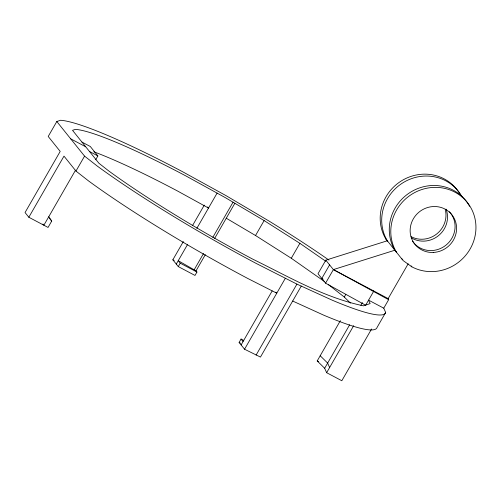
<?xml version="1.0" encoding="UTF-8"?>
<svg xmlns="http://www.w3.org/2000/svg" width="501" height="501" viewBox="0 0 501 501"><rect width="100%" height="100%" fill="white"/><g stroke="black" fill="none" stroke-linecap="round" stroke-linejoin="round"><path stroke-width="0.75" d="M328.988 260.119A191.482 22.338 29.9 0 0 268.73 220.885L225.926 195.578L182.677 171.774A191.482 22.338 29.9 0 0 60.533 120.265L56.807 121.518L48.215 136.46L60.201 151.402L25.05 212.537L28.833 217.252L48.052 227.435L51.716 221.066L48.76 216.733M28.833 217.252L63.99 156.124L75.97 171.073L88.696 181.036A191.482 22.338 29.9 0 0 247.588 278.374L276.771 293.191L275.913 292.121M75.538 170.165L43.875 225.225L42.929 224.041M75.97 171.073L84.563 156.13L56.807 121.518M95.672 159.756L97.87 155.936L90.299 146.492L81.945 142.065M196.949 272.043L180.235 263.194L178.231 260.695L196.004 270.866L196.949 272.043L194.995 275.444L178.281 266.588L172.845 259.806L183.328 241.576M192.641 225.375L204.289 205.122M176.283 264.09L187.549 244.501M196.862 228.299L217.096 193.11M178.281 266.588L180.235 263.194M194.175 269.782L203.5 253.562M212.831 237.342L233.04 202.204M196.004 270.866L205.316 254.671M214.628 238.47L234.863 203.281M324.629 281.65L291.288 258.259L255.529 235.52L264.121 220.578L225.318 197.638L186.115 176.058A173.578 20.253 29.9 0 0 75.394 129.364L72.526 130.329L98.929 163.251L108.704 170.91A173.578 20.253 29.9 0 0 252.742 259.149C288.639 276.677 323.99 297.563 363.469 305.842L370.126 303.606L368.579 300.143L383.753 308.184L385.67 312.474L377.078 327.416A191.482 22.338 29.9 0 1 323.79 315.204L292.678 301.038M301.27 286.096L260.457 357.075L244.551 349.228L239.109 342.446L241.062 339.045L243.736 340.461M241.113 344.938L272.175 290.931M291.288 258.259L299.88 243.317L264.121 220.578M244.551 349.228L285.363 278.249M256.105 355.09L296.924 284.111L332.382 300.262A191.482 22.338 29.9 0 0 385.67 312.474M462.028 196.88A43.393 41.295 -38.7 0 0 403.875 182.207A43.393 41.295 -38.7 0 0 387.292 240.781L325.819 260.157L318.003 273.746L325.575 283.184L365.649 305.241L373.464 291.657L372.976 290.567M329.602 264.879L321.792 278.462L323.158 279.189M325.575 283.184L333.384 269.601L394.863 250.218A43.393 41.295 -38.7 0 1 411.44 191.645A43.393 41.295 -38.7 0 1 469.6 206.324M350.462 303.118L344.287 297.043L345.784 294.444M371.592 328.963L341.82 380.735L326.639 372.7L324.661 368.266L317.208 360.939L340.373 320.665M324.661 368.266L349.66 324.786M360.87 305.297L362.411 302.61M326.639 372.7L353.681 325.675M383.753 308.184L388.638 299.692L388.156 298.609L408.171 263.795M296.924 284.111L256.18 263.432A191.482 22.338 29.9 0 1 97.288 166.094L84.563 156.13M317.208 360.939L318.586 361.666M325.819 260.157L333.384 269.601L388.156 298.609M388.638 299.692L333.384 269.601M70.685 138.821L85.727 146.787M89.516 151.509L97.87 155.936M239.109 342.446L240.449 343.154M172.845 259.806L174.21 260.558M226.27 218.223L255.529 235.52M299.88 243.317L325.738 261.24M401.589 258.648L402.842 259.549M460.513 194.995A43.393 41.295 -38.7 0 0 402.359 180.316A43.393 41.295 -38.7 0 0 385.783 238.889L396.379 252.109A43.393 41.295 -38.7 0 1 426.188 188.357A43.393 41.295 -38.7 0 1 475.267 235.013A43.393 41.295 -38.7 0 1 411.885 266.851L403.098 260.539L394.863 250.218M328.318 284.537L344.287 297.043M320.189 355.754L327.641 363.081L329.62 367.515M411.127 265.906L411.885 266.851M207.646 206.982L208.504 208.053L177.523 191A173.578 20.253 29.9 0 0 93.787 151.753M241.062 339.045L243.066 341.544M49.348 218.117L51.716 221.066M385.783 238.889L387.699 241.3M446.065 209.155A23.666 22.526 -38.7 0 1 438.632 235.533A23.666 22.526 -38.7 0 1 411.283 237.806M445.232 209.38A23.666 22.526 -38.7 0 1 436.816 233.886A23.666 22.526 -38.7 0 1 411.052 236.654M449.391 211.716A23.666 22.526 -38.7 0 1 445.896 245.214A23.666 22.526 -38.7 0 1 412.473 241.175M433.246 252.448A23.666 22.526 -38.7 0 0 453.543 217.158A23.666 22.526 -38.7 0 0 413.312 218.868A23.666 22.526 -38.7 0 0 433.246 252.448"/></g></svg>
